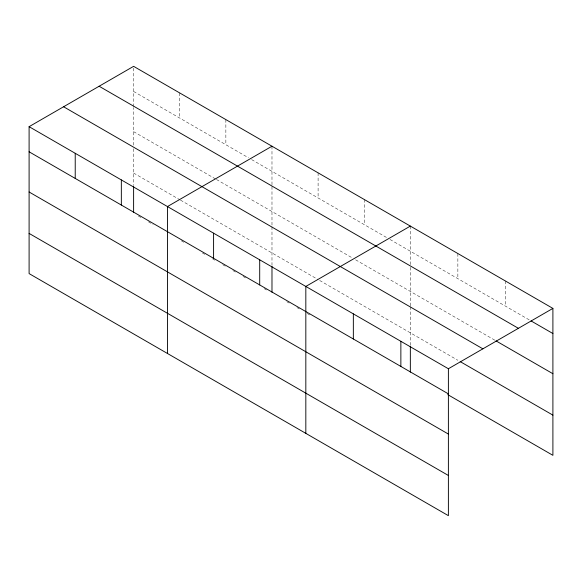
<?xml version="1.0" encoding="UTF-8"?>
<svg xmlns="http://www.w3.org/2000/svg" width="582" height="582" viewBox="0 0 582 582"><rect width="100%" height="100%" fill="white"/><g stroke="black" fill="none" stroke-linecap="round" stroke-linejoin="round"><path stroke-width="0.44" stroke-dasharray="2.91 2.18" d="M133.613 145.151L133.613 107.532M133.613 106.644L133.613 66.333M133.613 91.461L248.529 157.802M251.657 159.606L386.892 237.689M390.02 239.493L529.533 320.035M133.613 131.648L215.696 179.038M216.475 179.489L352.496 258.022M355.624 259.827L495.253 340.441M133.613 173.058L179.736 199.691M180.522 200.143L318.099 279.571M319.663 280.473L457.859 360.265M138.305 215.958L141.433 217.77M148.468 221.829L153.161 224.536M181.3 240.781L184.429 242.592M202.405 252.966L204.755 254.327M212.568 258.837L214.911 260.19M222.731 264.701L225.86 266.512M232.895 270.572L236.023 272.376M243.058 276.435L246.186 278.247M264.163 288.621L266.505 289.982M286.831 301.709L289.174 303.069M296.995 307.58L299.337 308.933M307.158 313.443L310.286 315.255M505.38 280.968L505.38 306.096M457.859 253.534L457.859 278.662M410.346 226.1L410.346 266.411M410.346 267.305L410.346 305.819M410.346 306.721L410.346 345.33M364.223 199.473L364.223 224.601M318.099 172.847L318.099 197.967M271.983 146.22L271.983 185.629M271.983 186.524L271.983 225.94M271.983 226.835L271.983 265.45M225.86 119.586L225.86 144.714M179.736 92.96L179.736 118.088M133.613 148.752L133.613 185.563"/><path stroke-width="0.87" d="M29.1 126.672L448.387 368.748L448.387 515.667L29.1 273.598L29.1 126.672L133.613 66.333L552.9 308.402L552.9 455.328L447.733 394.611M271.983 146.22L167.463 206.559L167.463 353.478M410.346 226.1L305.826 286.439L305.826 433.364M448.387 368.748L552.9 308.402M531.09 320.937L552.9 333.53M99.129 86.245L518.409 328.321M496.031 340.892L552.9 373.724M63.591 106.761L482.871 348.836M460.202 361.611L552.9 415.133M29.1 151.8L448.387 393.868M29.1 191.995L448.387 434.063M29.1 233.404L448.387 475.472M410.346 346.225L410.346 372.131M400.867 341.314L400.867 366.434M353.347 313.88L353.347 339M271.983 266.345L271.983 292.244M259.703 259.812L259.703 284.94M213.587 233.186L213.587 258.313M133.613 186.458L133.613 212.357M121.34 179.933L121.34 205.053M75.224 153.306L75.224 178.427"/></g></svg>
